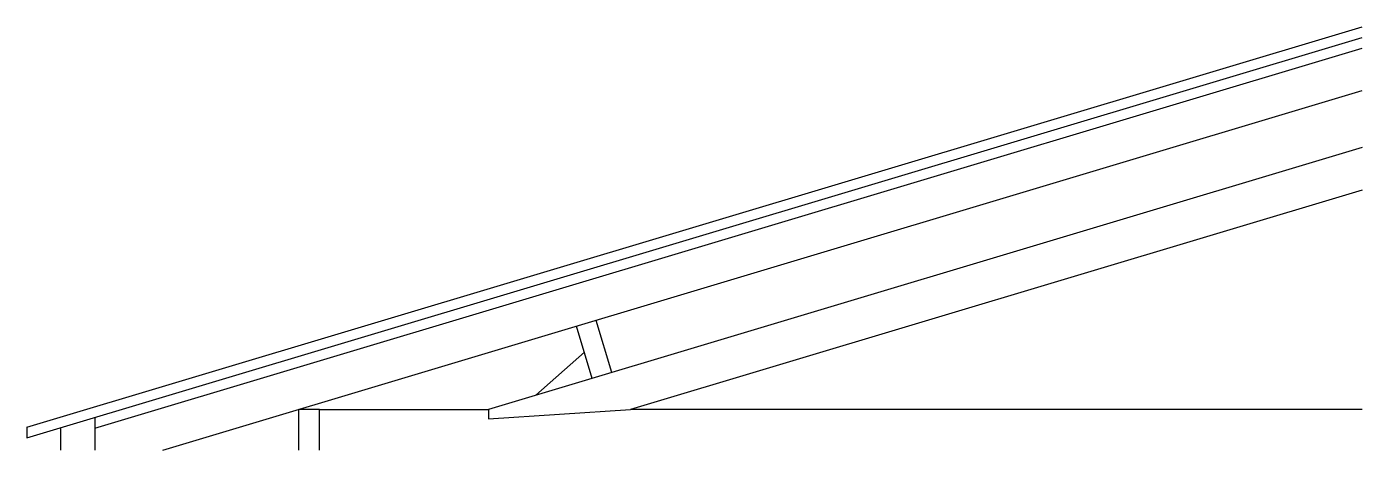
# Model space of a CAD drawing. Header units: millimetres. Extents: x 271.7 to 275.63, y 1076.85 to 1078.09.
import ezdxf

# ---------------------------------------------------------------- set-up
doc = ezdxf.new("R2010")
doc.units = ezdxf.units.MM
doc.layers.add('021', color=1, linetype='Continuous')
doc.layers.add('05', color=5, linetype='Continuous')

# ---------------------------------------------------------------- blocks, each defined once
blk = doc.blocks.new('terca')
at = {"layer": '021'}
for p, q in [((0, 0), (0, 0.16)), ((0.06, 0), (0.06, 0.16)), ((0.06, 0.08), (0.2334, 0))]:
    blk.add_line(p, q, dxfattribs=at)

msp = doc.modelspace()

# ---------------------------------------------------------------- linework, layer by layer
at = {"layer": '021'}
for p, q in [((271.7035, 1076.913), (275.628, 1078.0904)), ((271.7035, 1076.8817), (275.628, 1078.059)), ((271.9035, 1076.9104), (275.628, 1078.0277)), ((272.1035, 1076.8451), (275.628, 1077.9024)), ((275.628, 1077.7354), (273.0603, 1076.9651)), ((275.628, 1077.6101), (273.4779, 1076.9651)), ((272.5035, 1076.8451), (272.5035, 1076.9651)), ((272.5635, 1076.9651), (272.5035, 1076.9651)), ((272.5635, 1076.8451), (272.5635, 1076.9651)), ((272.5635, 1076.9651), (273.0603, 1076.9651)), ((273.0603, 1076.9651), (273.0603, 1076.9371)), ((273.0603, 1076.9371), (273.4779, 1076.9651)), ((275.628, 1076.9651), (273.4779, 1076.9651)), ((271.7035, 1076.913), (271.7035, 1076.8817))]:
    msp.add_line(p, q, dxfattribs=at)
at = {"layer": '05'}
for p, q in [((271.9035, 1076.9417), (271.9035, 1076.8451)), ((271.8035, 1076.8451), (271.8035, 1076.9117))]:
    msp.add_line(p, q, dxfattribs=at)

# ---------------------------------------------------------------- block references
at = {"layer": '021', "xscale": -1, "rotation": 16.6992442339946}
msp.add_blockref('terca', (273.4227, 1077.0738), dxfattribs=at)

doc.saveas('drawing.dxf')
